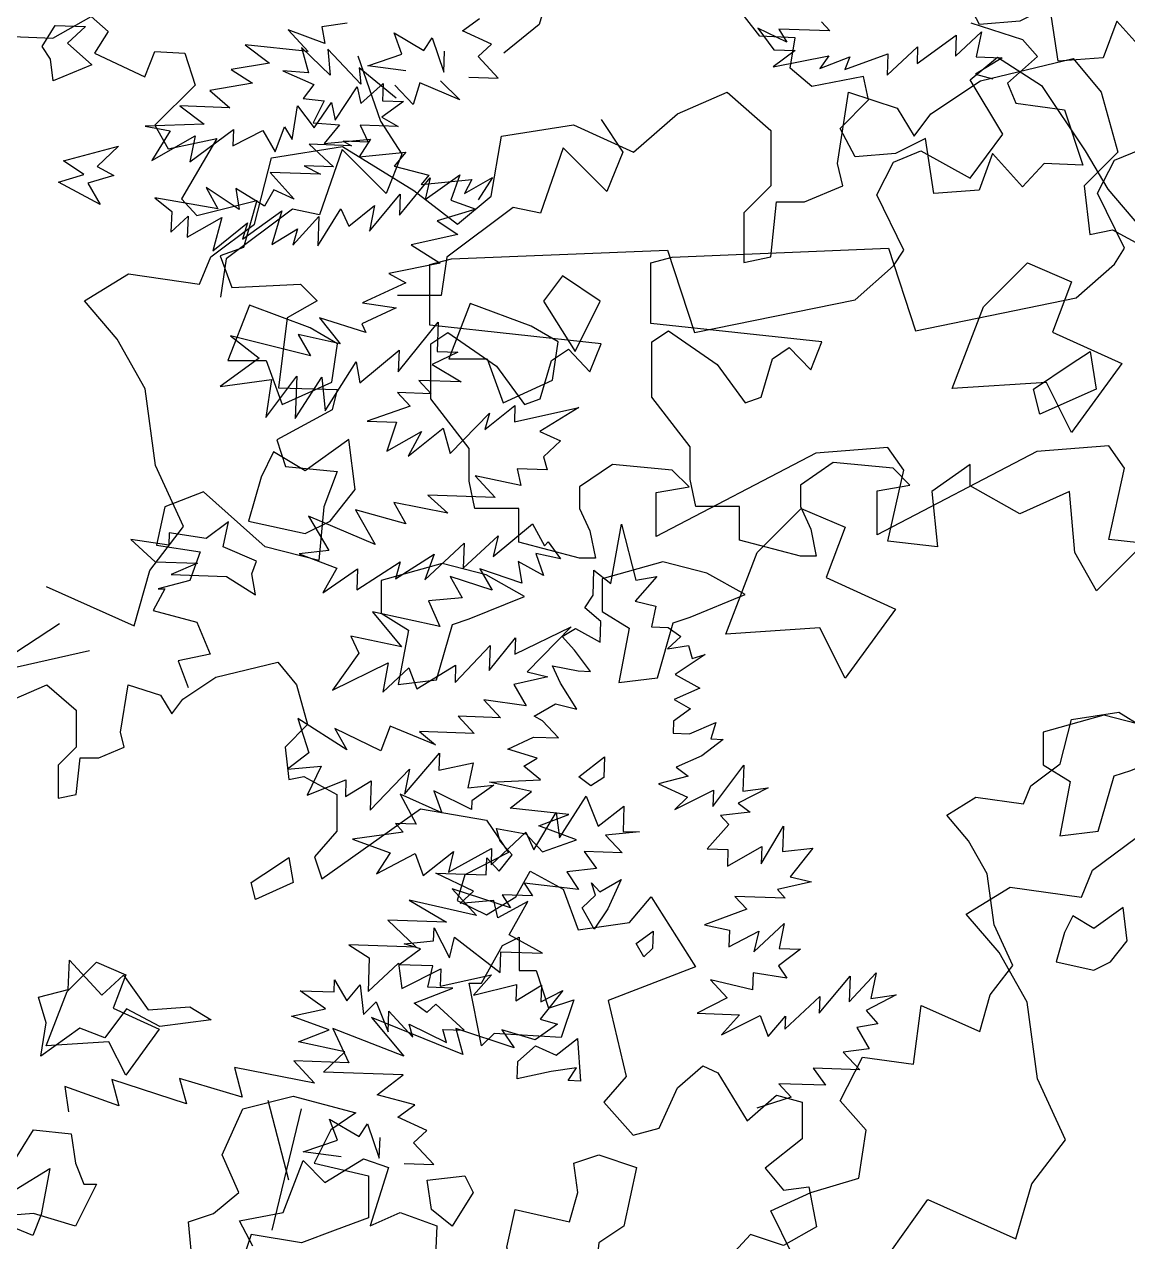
# Model space of a CAD drawing. Header units: inches. Extents: x 11.9 to 85.3, y 21.1 to 37.4.
# Drawn here: x 64.7503 to 65.0625, y 22.232 to 22.5764 of the extents above; entities that cross this region are included whole.
import ezdxf

# ---------------------------------------------------------------- set-up
doc = ezdxf.new("R2010")
doc.units = ezdxf.units.IN
doc.header["$MEASUREMENT"] = 0
doc.layers.add('CAY', color=94, linetype='Continuous')
doc.layers.add('CAY-3', color=61, linetype='Continuous')

# ---------------------------------------------------------------- blocks, each defined once
blk = doc.blocks.new('A$C76451831')
at = {"layer": 'CAY'}
for p, q in [((2337.68, 1695.67), (2348.38, 1703.45)), ((2355.97, 1687.32), (2337.68, 1695.67)), ((2523.99, 1697.32), (2533.94, 1683.83)), ((2542.26, 1688.52), (2523.99, 1697.32)), ((2569.25, 1695.74), (2537.11, 1696.86)), ((2537.11, 1696.86), (2542.26, 1688.52)), ((2564.01, 1701.36), (2569.25, 1695.74)), ((2294.59, 1694.45), (2313.24, 1683.37)), ((2299.57, 1681.13), (2294.59, 1694.45)), ((2313.24, 1683.37), (2318.5, 1691.35)), ((2318.5, 1691.35), (2325.91, 1669.79)), ((2624.27, 1675.23), (2648.9, 1692.96)), ((2648.45, 1679.83), (2664.84, 1695.12)), ((2648.9, 1692.96), (2648.45, 1679.83)), ((2664.84, 1695.12), (2661.57, 1679.37)), ((2236.31, 1685.23), (2240.6, 1669.26)), ((2254.38, 1667.88), (2236.31, 1685.23)), ((2252.8, 1684.11), (2254.38, 1667.88)), ((2273.61, 1662.02), (2252.8, 1684.11)), ((2278.01, 1673.72), (2299.57, 1681.13)), ((2325.91, 1669.79), (2326.36, 1682.92)), ((2347.54, 1679.46), (2355.97, 1687.32)), ((2547.52, 1683.35), (2533.56, 1672.96)), ((2533.94, 1683.83), (2547.52, 1683.35)), ((2578.82, 1671.38), (2605.9, 1681.31)), ((2605.43, 1667.73), (2624.63, 1685.65)), ((2605.9, 1681.31), (2605.43, 1667.73)), ((2624.63, 1685.65), (2624.27, 1675.23)), ((2301.92, 1670.62), (2278.01, 1673.72)), ((2360.21, 1665.87), (2347.54, 1679.46)), ((2533.56, 1672.96), (2568.69, 1679.89)), ((2568.69, 1679.89), (2562.98, 1671.93)), ((2562.98, 1671.93), (2581.82, 1679.44)), ((2581.82, 1679.44), (2578.82, 1671.38)), ((2677.86, 1678.8), (2661.19, 1668.5)), ((2661.57, 1679.37), (2677.86, 1678.8)), ((2664.25, 1664.12), (2722.62, 1678.28)), ((2722.62, 1678.28), (2740.31, 1657.04)), ((2224.56, 1670.43), (2244.05, 1661.86)), ((2240.6, 1669.26), (2224.56, 1670.43)), ((2272.6, 1672.39), (2273.61, 1662.02)), ((2295.85, 1653.27), (2272.6, 1672.39)), ((2341.65, 1666.52), (2360.21, 1665.87)), ((2661.19, 1668.5), (2671.96, 1665.41)), ((2244.05, 1661.86), (2237.18, 1653)), ((2306.71, 1649.32), (2295.06, 1661.39)), ((2310.84, 1662.93), (2306.71, 1649.32)), ((2336, 1652.18), (2310.84, 1662.93)), ((2323.91, 1664.2), (2336, 1652.18)), ((2633, 1643.47), (2664.25, 1664.12)), ((2237.18, 1653), (2250.52, 1651.57)), ((2250.52, 1651.57), (2243.68, 1637.7)), ((2473.21, 1643.47), (2504.46, 1657.04)), ((2504.46, 1657.04), (2532.18, 1632.86)), ((2574.04, 1612.21), (2581.11, 1657.04)), ((2581.11, 1657.04), (2611.77, 1647.01)), ((2740.31, 1657.04), (2750.93, 1619.29)), ((2445.5, 1619.29), (2473.21, 1643.47)), ((2611.77, 1647.01), (2622.39, 1629.32)), ((2622.39, 1629.32), (2633, 1643.47)), ((2243.68, 1637.7), (2260.17, 1636.58)), ((2260.17, 1636.58), (2250.41, 1624.7)), ((2362.36, 1629.32), (2407.77, 1636.4)), ((2407.77, 1636.4), (2445.5, 1619.29)), ((2250.41, 1624.7), (2279.71, 1627.56)), ((2279.71, 1627.56), (2272.61, 1616.4)), ((2355.88, 1591.57), (2362.36, 1629.32)), ((2532.18, 1632.86), (2532.18, 1598.05)), ((2217.32, 1615.75), (2262.13, 1622.83)), ((2262.13, 1622.83), (2306.94, 1595.11)), ((2272.61, 1616.4), (2301.91, 1619.26)), ((2301.91, 1619.26), (2294.59, 1610.35)), ((2750.93, 1619.29), (2729.7, 1598.05)), ((2206.7, 1573.87), (2217.32, 1615.75)), ((2577.58, 1598.05), (2574.04, 1612.21)), ((2294.59, 1610.35), (2316.52, 1604.76)), ((2316.52, 1604.76), (2311.64, 1598.82)), ((2311.64, 1598.82), (2343.64, 1601.95)), ((2339.03, 1593.3), (2356.71, 1603.22)), ((2343.64, 1601.95), (2339.03, 1593.3)), ((2356.71, 1603.22), (2347.62, 1589.13)), ((2532.18, 1598.05), (2515.08, 1580.95)), ((2553.4, 1588.03), (2577.58, 1598.05)), ((2729.7, 1598.05), (2733.24, 1567.38)), ((2306.94, 1595.11), (2334.65, 1573.87)), ((2334.65, 1573.87), (2355.88, 1591.57)), ((2515.08, 1580.95), (2515.08, 1549.69)), ((2532.18, 1553.22), (2535.71, 1588.03)), ((2535.71, 1588.03), (2553.4, 1588.03)), ((2178.99, 1553.22), (2206.7, 1573.87)), ((2733.24, 1567.38), (2747.39, 1570.33)), ((2747.39, 1570.33), (2778.64, 1553.22)), ((2171.92, 1536.12), (2178.99, 1553.22)), ((2515.08, 1549.69), (2532.18, 1553.22)), ((2099.39, 1525.5), (2127.11, 1542.61)), ((2127.11, 1542.61), (2171.92, 1536.12)), ((2120.03, 1501.32), (2099.39, 1525.5)), ((2137.72, 1470.05), (2120.03, 1501.32)), ((2144.2, 1421.69), (2137.72, 1470.05)), ((2161.89, 1383.34), (2144.2, 1421.69)), ((2140.67, 1355.62), (2161.89, 1383.34)), ((2130.64, 1320.82), (2140.67, 1355.62)), ((2075.22, 1345.59), (2130.64, 1320.82)), ((5942.98, 1269.38), (5949.73, 1306.77)), ((5949.73, 1306.77), (5958.92, 1271.55)), ((5931.85, 1262.06), (5932.41, 1277.91)), ((5932.41, 1277.91), (5942.98, 1269.38)), ((5972.14, 1273.8), (5958.46, 1258.41)), ((5958.92, 1271.55), (5972.14, 1273.8)), ((5926.59, 1254.09), (5931.85, 1262.06)), ((5958.46, 1258.41), (5971.49, 1255.24)), ((5936.72, 1245.57), (5926.59, 1254.09)), ((5971.49, 1255.24), (5968.77, 1242.19)), ((5936.26, 1232.44), (5936.72, 1245.57)), ((5912.36, 1236), (5920.7, 1241.15)), ((5920.23, 1227.56), (5912.36, 1236)), ((5920.7, 1241.15), (5936.26, 1232.44)), ((5968.77, 1242.19), (5979.18, 1241.82)), ((5987.14, 1236.11), (5978.71, 1228.24)), ((5979.18, 1241.82), (5987.14, 1236.11)), ((5930.18, 1214.07), (5920.23, 1227.56)), ((5978.71, 1228.24), (5991.93, 1230.5)), ((5991.93, 1230.5), (5994.36, 1222.25)), ((6002.6, 1224.69), (5983.58, 1212.2)), ((5994.36, 1222.25), (6002.6, 1224.69)), ((5906.28, 1217.62), (5922.48, 1214.34)), ((5911.34, 1206.57), (5906.28, 1217.62)), ((5922.48, 1214.34), (5930.18, 1214.07)), ((5983.58, 1212.2), (5999.14, 1203.5)), ((5921.65, 1190.34), (5911.34, 1206.57)), ((5999.14, 1203.5), (5983.03, 1196.36)), ((5894.75, 1185.84), (5908.16, 1193.53)), ((5908.16, 1193.53), (5921.65, 1190.34)), ((5993.25, 1190.56), (5982.56, 1182.77)), ((5983.03, 1196.36), (5993.25, 1190.56)), ((5900.09, 1182.93), (5894.75, 1185.84)), ((5910.13, 1172.16), (5900.09, 1182.93)), ((5982.56, 1182.77), (5982.29, 1175.08)), ((5992.7, 1174.71), (6009.26, 1181.84)), ((6009.26, 1181.84), (6006.18, 1171.52)), ((5982.29, 1175.08), (5992.7, 1174.71)), ((5878.17, 1165.11), (5894.29, 1172.71)), ((5894.29, 1172.71), (5910.13, 1172.16)), ((6013.87, 1171.25), (6000.37, 1160.84)), ((6006.18, 1171.52), (6013.87, 1171.25)), ((5896.55, 1159.48), (5878.17, 1165.11)), ((5888.21, 1154.33), (5896.55, 1159.48)), ((6000.37, 1160.84), (5984.26, 1153.7)), ((5898.79, 1145.8), (5888.21, 1154.33)), ((5984.26, 1153.7), (5991.76, 1148)), ((6007.41, 1128.86), (6026.9, 1154.93)), ((6026.9, 1154.93), (6026.33, 1138.63)), ((5866.56, 1144.21), (5898.79, 1145.8)), ((5893.09, 1138.3), (5866.56, 1144.21)), ((5991.76, 1148), (5973.02, 1143.21)), ((5973.02, 1143.21), (5991.31, 1134.87)), ((5879.59, 1127.89), (5893.09, 1138.3)), ((5983.33, 1126.99), (6007.77, 1139.28)), ((6007.77, 1139.28), (6007.41, 1128.86)), ((6042.27, 1140.79), (6023.35, 1131.03)), ((6026.33, 1138.63), (6042.27, 1140.79)), ((5916.61, 1123.88), (5879.59, 1127.89)), ((5991.31, 1134.87), (5983.33, 1126.99)), ((6023.35, 1131.03), (6030.85, 1125.33)), ((5897.78, 1116.83), (5916.61, 1123.88)), ((6030.85, 1125.33), (6012.2, 1123.26)), ((6012.2, 1123.26), (6017.44, 1117.63)), ((5870.98, 1115.04), (5889.44, 1111.68)), ((5873.41, 1106.8), (5870.98, 1115.04)), ((5921.48, 1107.84), (5897.78, 1116.83)), ((6017.44, 1117.63), (6003.76, 1102.25)), ((6037.87, 1092.89), (6051.84, 1116.43)), ((6051.84, 1116.43), (6051.28, 1100.59)), ((5880.82, 1098.38), (5873.41, 1106.8)), ((5889.44, 1111.68), (5899.93, 1100.43)), ((5899.93, 1100.43), (5921.48, 1107.84)), ((5872.76, 1088.23), (5880.82, 1098.38)), ((6003.76, 1102.25), (6016.89, 1101.79)), ((6016.52, 1091.37), (6038.25, 1103.76)), ((6016.89, 1101.79), (6016.52, 1091.37)), ((6038.25, 1103.76), (6037.87, 1092.89)), ((6051.28, 1100.59), (6070.39, 1102.64)), ((6070.39, 1102.64), (6056.16, 1084.55)), ((5864.52, 1085.8), (5864.9, 1096.67)), ((5864.9, 1096.67), (5872.76, 1088.23)), ((5856.47, 1075.66), (5832.84, 1086.91)), ((5832.84, 1086.91), (5864.52, 1085.8)), ((6056.16, 1084.55), (6069.65, 1081.36)), ((5848.03, 1067.79), (5856.47, 1075.66)), ((6069.65, 1081.36), (6048.18, 1076.67)), ((6048.18, 1076.67), (6052.97, 1071.06)), ((5869.4, 1069.76), (5848.03, 1067.79)), ((5871.74, 1058.8), (5869.4, 1069.76)), ((5890.67, 1069.02), (5871.74, 1058.8)), ((5879.07, 1048.12), (5890.67, 1069.02)), ((6052.97, 1071.06), (6021.29, 1072.17)), ((6021.29, 1072.17), (6028.72, 1064.2)), ((6028.72, 1064.2), (6002.09, 1054.25)), ((5831.36, 1044.35), (5831.64, 1052.5)), ((5831.64, 1052.5), (5841.4, 1033.57)), ((6002.09, 1054.25), (6017.83, 1050.98)), ((6033.21, 1037.3), (6052.42, 1055.21)), ((6052.42, 1055.21), (6049.15, 1039.46)), ((5812.7, 1042.28), (5831.36, 1044.35)), ((5841.4, 1033.57), (5844.58, 1046.6)), ((5844.58, 1046.6), (5873.25, 1024.3)), ((5899.96, 1036.51), (5879.07, 1048.12)), ((6017.83, 1050.98), (6017.47, 1040.57)), ((6017.47, 1040.57), (6036.39, 1050.33)), ((6036.39, 1050.33), (6033.21, 1037.3)), ((5809.53, 1029.24), (5823.02, 1039.2)), ((5823.02, 1039.2), (5812.7, 1042.28)), ((5873.25, 1024.3), (5873.71, 1037.43)), ((5873.71, 1037.43), (5899.96, 1036.51)), ((6062.73, 1038.99), (6048.77, 1028.59)), ((6049.15, 1039.46), (6062.73, 1038.99)), ((5830.8, 1028.5), (5809.53, 1029.24)), ((5827.61, 1015.01), (5830.8, 1028.5)), ((6048.77, 1028.59), (6053.93, 1020.71)), ((2228.34, 971.46), (2215.14, 1021.63)), ((6032.76, 1024.17), (6032.38, 1013.3)), ((6053.93, 1020.71), (6032.76, 1024.17)), ((6074.46, 998.68), (6093.86, 1022.03)), ((6093.29, 1005.73), (6110.24, 1024.18)), ((6093.86, 1022.03), (6093.29, 1005.73)), ((6110.24, 1024.18), (6106.96, 1007.97)), ((2217.78, 939.77), (2236.26, 1016.34)), ((5747.33, 1012.83), (5768.6, 1012.08)), ((5763.24, 1001.39), (5747.33, 1012.83)), ((5768.6, 1012.08), (5768.87, 1019.78)), ((5768.87, 1019.78), (5776.56, 1006.37)), ((5776.56, 1006.37), (5785.07, 1016.5)), ((5785.07, 1016.5), (5787.13, 997.84)), ((5819.1, 1004.88), (5843.45, 1014.46)), ((5843.45, 1014.46), (5827.61, 1015.01)), ((6005.86, 1019.66), (6016.35, 1008.42)), ((6032.38, 1013.3), (6005.86, 1019.66)), ((5787.13, 997.84), (5795.11, 1005.72)), ((5795.11, 1005.72), (5802.61, 986.87)), ((6016.35, 1008.42), (5997.43, 998.65)), ((6052.81, 988.56), (6074.83, 1009.1)), ((6074.83, 1009.1), (6074.46, 998.68)), ((6122.9, 1010.14), (6103.98, 1000.37)), ((6106.96, 1007.97), (6122.9, 1010.14)), ((5741.78, 996.7), (5763.24, 1001.39)), ((5802.61, 986.87), (5803.07, 1000)), ((5803.07, 1000), (5818.36, 983.6)), ((5827.06, 999.16), (5819.1, 1004.88)), ((5832.68, 1004.41), (5827.06, 999.16)), ((5850.68, 987.91), (5832.68, 1004.41)), ((5997.43, 998.65), (6024.13, 997.72)), ((6024.13, 997.72), (6012.81, 984.97)), ((6103.98, 1000.37), (6111.38, 991.95)), ((5765.5, 988.16), (5741.78, 996.7)), ((5818.36, 983.6), (5815.93, 991.84)), ((5815.93, 991.84), (5839.54, 980.14)), ((6012.81, 984.97), (6037.25, 997.26)), ((6037.25, 997.26), (6042.23, 983.94)), ((6042.23, 983.94), (6053.09, 996.71)), ((6053.09, 996.71), (6052.81, 988.56)), ((6111.38, 991.95), (6098.16, 989.69)), ((5746.21, 980.68), (5765.5, 988.16)), ((5839.54, 980.14), (5837.1, 988.38)), ((5837.1, 988.38), (5850.68, 987.91)), ((6098.16, 989.69), (6105.85, 976.28)), ((5775.43, 974.22), (5746.21, 980.68)), ((6105.85, 976.28), (6089.46, 974.13)), ((5761.85, 961.55), (5775.43, 974.22)), ((6089.46, 974.13), (6099.95, 962.89)), ((5812.09, 959.79), (5761.85, 961.55)), ((5795.79, 947.21), (5812.09, 959.79)), ((6070.53, 963.91), (6078.31, 953.21)), ((6099.95, 962.89), (6070.53, 963.91)), ((6078.31, 953.21), (6048.89, 954.24)), ((6048.89, 954.24), (6056.75, 945.81)), ((5819.59, 940.94), (5795.79, 947.21)), ((6056.75, 945.81), (6035.21, 938.85)), ((5808.89, 933.16), (5819.59, 940.94)), ((5770.77, 918.62), (5765.8, 931.94)), ((5765.8, 931.94), (5784.45, 920.86)), ((5784.45, 920.86), (5789.71, 928.84)), ((5789.71, 928.84), (5797.11, 907.27)), ((5827.18, 924.81), (5808.89, 933.16)), ((5818.75, 916.95), (5827.18, 924.81)), ((5749.22, 911.21), (5770.77, 918.62)), ((5797.11, 907.27), (5797.57, 920.4)), ((5831.42, 903.36), (5818.75, 916.95)), ((5773.13, 908.11), (5749.22, 911.21)), ((5812.86, 904), (5831.42, 903.36)), ((5606.74, 674.49), (5583.48, 683.01)), ((5583.48, 683.01), (5596.14, 669.42)), ((5620.78, 687.15), (5604.85, 684.98)), ((5604.85, 684.98), (5606.74, 674.49)), ((5596.14, 669.42), (5556.41, 673.53)), ((5556.41, 673.53), (5571.87, 662.11)), ((5571.87, 662.11), (5547.71, 657.97)), ((5547.71, 657.97), (5561, 649.34)), ((5561, 649.34), (5534.11, 644.84)), ((5534.11, 644.84), (5546.87, 633.97)), ((5613.22, 626.21), (5627.08, 647.03)), ((5627.08, 647.03), (5629.44, 636.52)), ((5629.44, 636.52), (5643.47, 649.18)), ((5643.47, 649.18), (5643.09, 638.31)), ((5599.9, 621.24), (5610.88, 637.17)), ((5610.88, 637.17), (5613.22, 626.21)), ((5656.22, 637.86), (5642.73, 627.9)), ((5643.09, 638.31), (5656.22, 637.86)), ((5515.19, 635.07), (5530.65, 623.65)), ((5546.87, 633.97), (5515.19, 635.07)), ((5586.05, 614.01), (5589.51, 635.2)), ((5589.51, 635.2), (5599.9, 621.24)), ((5530.65, 623.65), (5493.44, 622.23)), ((5493.44, 622.23), (5509.21, 619.42)), ((5575.36, 606.23), (5581.34, 621.88)), ((5581.34, 621.88), (5586.05, 614.01)), ((5628.96, 622.94), (5634.03, 612.34)), ((5652.95, 622.1), (5628.96, 622.94)), ((5642.73, 627.9), (5652.95, 622.1)), ((5509.21, 619.42), (5497.68, 600.78)), ((5497.68, 600.78), (5524.95, 616.15)), ((5521.67, 599.94), (5549.11, 620.29)), ((5524.95, 616.15), (5521.67, 599.94)), ((5549.11, 620.29), (5548.75, 609.88)), ((5548.75, 609.88), (5567.67, 619.64)), ((5567.67, 619.64), (5575.36, 606.23)), ((5596.82, 610.92), (5612.19, 596.78)), ((5623.52, 609.98), (5596.82, 610.92)), ((5618.19, 612.89), (5623.52, 609.98)), ((5634.03, 612.34), (5618.19, 612.89)), ((5603.87, 592.08), (5572.18, 593.19)), ((5572.18, 593.19), (5587.46, 576.34)), ((5612.19, 596.78), (5593.63, 597.43)), ((5593.63, 597.43), (5603.87, 592.08)), ((5669.92, 576.18), (5691.77, 591.73)), ((5691.77, 591.73), (5686.22, 575.61)), ((5552.79, 569.84), (5531.98, 583.71)), ((5531.98, 583.71), (5539.21, 570.31)), ((5653.72, 566.32), (5673.11, 589.67)), ((5673.11, 589.67), (5669.92, 576.18)), ((5499.57, 577.14), (5510.15, 568.61)), ((5539.21, 570.31), (5499.57, 577.14)), ((5568.73, 572), (5550.53, 583.07)), ((5550.53, 583.07), (5552.79, 569.84)), ((5574.52, 582.23), (5568.73, 572)), ((5587.46, 576.34), (5574.52, 582.23)), ((5634.78, 556.1), (5654.18, 579.45)), ((5654.18, 579.45), (5653.72, 566.32)), ((5686.22, 575.61), (5701.88, 570.07)), ((5510.15, 568.61), (5509.69, 555.48)), ((5554.86, 551.18), (5579.49, 568.91)), ((5579.49, 568.91), (5573.32, 547.82)), ((5602.29, 546.81), (5616.7, 570.33)), ((5616.7, 570.33), (5621.75, 559.27)), ((5621.75, 559.27), (5638.07, 572.3)), ((5638.07, 572.3), (5634.78, 556.1)), ((5701.88, 570.07), (5677.61, 562.76)), ((5509.69, 555.48), (5520.47, 565.53)), ((5520.47, 565.53), (5520.01, 552.4)), ((5520.01, 552.4), (5541.74, 564.79)), ((5541.74, 564.79), (5536.02, 543.68)), ((5536.02, 543.68), (5557.94, 561.5)), ((5557.94, 561.5), (5554.86, 551.18)), ((5586.44, 547.36), (5602.93, 565.37)), ((5602.93, 565.37), (5602.29, 546.81)), ((5677.61, 562.76), (5690.45, 554.15)), ((5573.32, 547.82), (5589.52, 557.68)), ((5589.52, 557.68), (5586.44, 547.36)), ((5690.45, 554.15), (5661.22, 547.47)), ((5661.22, 547.47), (5679.4, 535.95)), ((5683.65, 539.8), (5680.11, 515.62)), ((5679.4, 535.95), (5646.99, 529.38)), ((5646.99, 529.38), (5657.66, 523.56)), ((5657.66, 523.56), (5630.49, 510.91)), ((5680.11, 515.62), (5652.4, 515.62)), ((5651.68, 507.91), (5630.03, 497.78)), ((5630.49, 510.91), (5651.68, 507.91)), ((5632.55, 492.25), (5603.42, 501.43)), ((5603.42, 501.43), (5616.44, 485.11)), ((5652.99, 467.51), (5678.1, 498.82)), ((5678.1, 498.82), (5677.45, 480.26)), ((5589.92, 491.02), (5597.6, 477.61)), ((5616.44, 485.11), (5589.92, 491.02)), ((5630.03, 497.78), (5632.55, 492.25)), ((5597.6, 477.61), (5547.29, 490.25)), ((5547.29, 490.25), (5565.37, 476.01)), ((5565.37, 476.01), (5540.74, 458.29)), ((5628.73, 460.65), (5653.46, 481.1)), ((5653.46, 481.1), (5652.99, 467.51)), ((5690.58, 479.8), (5674.45, 472.2)), ((5677.45, 480.26), (5690.58, 479.8)), ((5606.81, 442.83), (5626.47, 473.88)), ((5626.47, 473.88), (5628.73, 460.65)), ((5674.45, 472.2), (5692.64, 461.14)), ((5540.74, 458.29), (5573.06, 462.6)), ((5569.51, 438.7), (5589, 464.76)), ((5573.06, 462.6), (5569.51, 438.7)), ((5589, 464.76), (5588.07, 438.05)), ((5588.07, 438.05), (5604.84, 464.21)), ((5604.84, 464.21), (5606.81, 442.83)), ((5665.94, 462.08), (5673.8, 453.64)), ((5692.64, 461.14), (5665.94, 462.08)), ((5652.53, 454.38), (5660.39, 445.95)), ((5673.8, 453.64), (5652.53, 454.38)), ((5660.39, 445.95), (5633.33, 436.47)), ((5707.46, 431.16), (5726.57, 446.36)), ((5726.57, 446.36), (5726.2, 435.94)), ((5685.63, 416.05), (5710.54, 441.48)), ((5710.54, 441.48), (5707.46, 431.16)), ((5726.2, 435.94), (5766.85, 444.95)), ((5766.85, 444.95), (5742.31, 429.94)), ((5633.33, 436.47), (5651.88, 435.82)), ((5651.88, 435.82), (5645.8, 417.45)), ((5645.8, 417.45), (5667.53, 429.83)), ((5659.29, 414.25), (5681.21, 432.08)), ((5667.53, 429.83), (5659.29, 414.25)), ((5681.21, 432.08), (5685.63, 416.05)), ((5742.31, 429.94), (5755.24, 424.05)), ((5755.24, 424.05), (5744.47, 414)), ((5744.47, 414), (5746.9, 405.75)), ((5701.45, 401.9), (5714.12, 388.31)), ((5730.24, 395.91), (5701.45, 401.9)), ((5746.9, 405.75), (5727.89, 406.42)), ((5727.89, 406.42), (5730.24, 395.91)), ((5650.11, 385.11), (5657.8, 371.69)), ((5684.32, 378.47), (5650.11, 385.11)), ((5714.12, 388.31), (5671.57, 389.8)), ((5671.57, 389.8), (5684.32, 378.47)), ((5596.34, 376.56), (5609.18, 354.8)), ((5638.32, 358.77), (5596.34, 376.56)), ((5625.93, 380.51), (5638.32, 358.77)), ((5657.8, 371.69), (5625.93, 380.51)), ((5712.82, 351.18), (5737.55, 371.63)), ((5737.55, 371.63), (5745.22, 357.76)), ((5693.98, 343.68), (5715.99, 364.22)), ((5715.99, 364.22), (5712.82, 351.18)), ((5609.18, 354.8), (5590.52, 352.74)), ((5669.71, 336.37), (5694.53, 359.53)), ((5694.53, 359.53), (5693.98, 343.68)), ((5755.36, 349.7), (5739.62, 352.97)), ((5739.62, 352.97), (5744.58, 339.2)), ((5745.22, 357.76), (5747.58, 360.4)), ((5747.58, 360.4), (5755.36, 349.7)), ((5590.52, 352.74), (5614.23, 343.75)), ((5626.89, 330.16), (5654.25, 347.79)), ((5651.15, 337.02), (5675.71, 352.48)), ((5654.25, 347.79), (5651.15, 337.02)), ((5675.71, 352.48), (5669.71, 336.37)), ((5744.58, 339.2), (5728.57, 347.91)), ((5728.57, 347.91), (5730.81, 334.24)), ((5614.23, 343.75), (5605.53, 328.18)), ((5605.53, 328.18), (5627.35, 343.29)), ((5627.35, 343.29), (5626.89, 330.16)), ((5712.08, 329.9), (5685.64, 338.53)), ((5685.64, 338.53), (5693.33, 325.12)), ((5730.81, 334.24), (5704.39, 343.32)), ((5704.39, 343.32), (5712.08, 329.9)), ((5693.33, 325.12), (5671.96, 323.14)), ((5671.96, 323.14), (5679.1, 307.03)), ((5636.83, 316.21), (5655.1, 294.27)), ((5679.1, 307.03), (5636.83, 316.21)), ((5623.15, 300.82), (5628.22, 290.22)), ((5655.1, 294.27), (5623.15, 300.82)), ((5710.31, 279.19), (5726.89, 299.92)), ((5726.53, 289.51), (5762.02, 306.85)), ((5726.89, 299.92), (5726.53, 289.51)), ((5762.02, 306.85), (5734.29, 278.35)), ((5688.75, 271.78), (5710.86, 295.04)), ((5710.86, 295.04), (5710.31, 279.19)), ((5628.22, 290.22), (5611.54, 266.77)), ((5611.54, 266.77), (5646.58, 284.14)), ((5646.58, 284.14), (5643.22, 265.67)), ((5643.22, 265.67), (5659.62, 280.96)), ((5659.62, 280.96), (5664.59, 267.64)), ((5664.59, 267.64), (5689.13, 282.65)), ((5689.13, 282.65), (5688.75, 271.78)), ((5734.29, 278.35), (5747.32, 275.18)), ((5747.32, 275.18), (5725.86, 270.49)), ((5725.86, 270.49), (5733.55, 257.07)), ((5733.55, 257.07), (5706.94, 260.72)), ((5706.94, 260.72), (5717.43, 249.48)), ((5620.65, 229.28), (5589.62, 248.95)), ((5589.62, 248.95), (5596.57, 227.4)), ((5717.43, 249.48), (5690.72, 250.41)), ((5690.72, 250.41), (5700.77, 239.63)), ((5641.92, 228.54), (5612.96, 242.7)), ((5612.96, 242.7), (5620.65, 229.28)), ((5647.91, 244.2), (5641.92, 228.54)), ((5676.5, 232.32), (5647.91, 244.2)), ((5700.77, 239.63), (5666.37, 240.83)), ((5666.37, 240.83), (5676.5, 232.32)), ((5596.57, 227.4), (5583.06, 216.99)), ((5656.83, 201.27), (5679.04, 227.24)), ((5679.04, 227.24), (5678.66, 216.38)), ((5583.06, 216.99), (5604.43, 218.97)), ((5604.43, 218.97), (5595.64, 200.69)), ((5635.18, 191.15), (5660.1, 217.02)), ((5660.1, 217.02), (5656.83, 201.27)), ((5678.66, 216.38), (5700.12, 221.07)), ((5700.12, 221.07), (5696.85, 205.31)), ((5595.64, 200.69), (5619.99, 210.27)), ((5619.99, 210.27), (5619.62, 199.85)), ((5619.62, 199.85), (5635.83, 209.71)), ((5635.83, 209.71), (5635.18, 191.15)), ((5654.12, 201.37), (5664.33, 182.42)), ((5680.44, 189.57), (5654.12, 201.37)), ((5699.09, 191.64), (5675.48, 203.34)), ((5675.48, 203.34), (5680.44, 189.57)), ((5696.85, 205.31), (5713.22, 207.01)), ((5713.22, 207.01), (5699.28, 197.07)), ((5754.66, 173.83), (5771.43, 199.99)), ((5771.43, 199.99), (5778.93, 181.14)), ((5699.28, 197.07), (5699.09, 191.64)), ((5778.93, 181.14), (5795.23, 193.72)), ((5795.23, 193.72), (5794.68, 177.87)), ((5738.54, 166.23), (5752.5, 189.77)), ((5752.5, 189.77), (5754.66, 173.83)), ((5655.99, 177.27), (5624.12, 172.95)), ((5651.21, 182.88), (5655.99, 177.27)), ((5664.33, 182.42), (5651.21, 182.88)), ((5711.47, 156.75), (5733.48, 177.29)), ((5733.48, 177.29), (5738.54, 166.23)), ((5805.09, 177.51), (5783.72, 175.53)), ((5794.68, 177.87), (5805.09, 177.51)), ((5624.12, 172.95), (5647.84, 164.41)), ((5783.72, 175.53), (5794.2, 164.29)), ((5647.84, 164.41), (5639.22, 151.11)), ((5639.22, 151.11), (5663.68, 163.86)), ((5663.68, 163.86), (5668.64, 150.09)), ((5668.64, 150.09), (5687.75, 165.29)), ((5684.58, 152.25), (5711.83, 167.16)), ((5687.75, 165.29), (5684.58, 152.25)), ((5711.83, 167.16), (5711.47, 156.75)), ((5794.2, 164.29), (5770.22, 165.13)), ((5770.22, 165.13), (5778, 154.43)), ((5778, 154.43), (5759.35, 152.36)), ((5759.35, 152.36), (5766.66, 141.22)), ((5723.66, 129.58), (5686.93, 141.74)), ((5686.93, 141.74), (5702.2, 124.89)), ((5766.66, 141.22), (5732.36, 145.14)), ((5732.36, 145.14), (5737.52, 137.25)), ((5702.2, 124.89), (5659.94, 134.52)), ((5659.94, 134.52), (5683.47, 120.56)), ((5737.52, 137.25), (5718.51, 137.92)), ((5718.51, 137.92), (5723.66, 129.58)), ((5646.36, 121.85), (5664.34, 104.9)), ((5683.47, 120.56), (5646.36, 121.85)), ((5621.8, 106.39), (5634.65, 98.23)), ((5664.34, 104.9), (5621.8, 106.39)), ((5634.65, 98.23), (5633.91, 76.95)), ((5633.91, 76.95), (5653.12, 94.87)), ((5653.12, 94.87), (5655.28, 78.93)), ((5655.28, 78.93), (5679.72, 91.22)), ((5679.72, 91.22), (5679.35, 80.35)), ((5679.35, 80.35), (5711.76, 87.38)), ((5711.76, 87.38), (5700.44, 74.63)), ((5700.44, 74.63), (5727.42, 81.39)), ((5727.42, 81.39), (5727.05, 70.98)), ((5727.05, 70.98), (5743.26, 80.84)), ((5756.74, 77.65), (5742.51, 59.56)), ((5743.26, 80.84), (5742.89, 70.43)), ((5742.89, 70.43), (5756.74, 77.65)), ((5693.7, 37.24), (5636.06, 60.56)), ((5636.06, 60.56), (5656.51, 36.27)), ((5726.02, 41.55), (5689.29, 53.71)), ((5689.29, 53.71), (5693.7, 37.24)), ((5753.28, 56.46), (5739.34, 46.52)), ((5742.51, 59.56), (5753.28, 56.46)), ((5656.51, 36.27), (5611.8, 53.7)), ((5611.8, 53.7), (5621.92, 32.04)), ((5739.34, 46.52), (5718.26, 52.7)), ((5718.26, 52.7), (5726.02, 41.55)), ((5621.92, 32.04), (5587.07, 33.25)), ((5587.07, 33.25), (5600.17, 19.2)), ((5600.17, 19.2), (5549.77, 29.12)), ((5549.77, 29.12), (5554.55, 10.36)), ((5476.87, 4.92), (5442.85, 16.98)), ((5442.85, 16.98), (5445.02, 1.04)), ((5472.46, 21.39), (5476.87, 4.92)), ((5519.51, 6.15), (5472.46, 21.39)), ((5515.09, 22.17), (5519.51, 6.15)), ((5554.55, 10.36), (5515.09, 22.17))]:
    blk.add_line(p, q, dxfattribs=at)
for points in [[(5565.98, 1614.19), (5591.29, 1613.13), (5615.55, 1626.84), (5626.1, 1617.35), (5617.66, 1603.64), (5649.3, 1588.87), (5655.63, 1604.69), (5674.61, 1603.64), (5680.94, 1583.6), (5655.63, 1558.29), (5664.07, 1543.52), (5694.65, 1549.85), (5672.5, 1511.88), (5682, 1501.33), (5719.96, 1510.83), (5711.53, 1481.3), (5696.76, 1476.02), (5704.14, 1455.98), (5747.39, 1458.09), (5757.93, 1447.55), (5738.95, 1437), (5733.67, 1392.7), (5770.59, 1391.65), (5767.42, 1378.99), (5732.62, 1360.01), (5737.89, 1343.13), (5770.59, 1339.97), (5762.15, 1317.82), (5758.99, 1284.07), (5725.24, 1292.51), (5686.21, 1327.31), (5661.96, 1317.82), (5656.68, 1293.56), (5684.1, 1289.34), (5677.78, 1271.41), (5657.74, 1266.14), (5661.96, 1266.14), (5654.57, 1252.43), (5682, 1245.05), (5690.43, 1225.01), (5670.39, 1220.79), (5676.72, 1203.91)], [(2054.94, 1274.61), (2075.78, 1283.65), (2094.25, 1267.53), (2094.25, 1244.33), (2082.85, 1232.92), (2082.85, 1212.08), (2094.25, 1214.44), (2096.61, 1237.64), (2108.4, 1237.64), (2124.52, 1244.33), (2122.16, 1253.76), (2126.88, 1283.65), (2147.32, 1276.97), (2154.39, 1265.17), (2161.47, 1274.61), (2182.3, 1288.37), (2221.22, 1297.81), (2233.01, 1283.65), (2240.09, 1258.48), (2225.93, 1244.33), (2228.29, 1223.88), (2237.73, 1225.84), (2258.56, 1214.44), (2258.56, 1191.24), (2244.41, 1175.12), (2249.13, 1161.35), (2311.23, 1205.4), (2352.9, 1198.32), (2366.66, 1177.87), (2339.14, 1163.71), (2334.43, 1147.59), (2352.9, 1138.54), (2371.37, 1149.95), (2380.42, 1166.07), (2401.25, 1154.67), (2410.68, 1129.11), (2442.92, 1133.83), (2456.67, 1149.95), (2484.58, 1105.9), (2429.55, 1084.67), (2440.95, 1036.69), (2426.8, 1020.57), (2445.27, 999.73), (2461.78, 1004.06), (2473.18, 1029.62), (2489.3, 1043.38), (2498.73, 1039.05), (2517.21, 1008.77), (2535.68, 1024.9), (2551.8, 1020.57), (2551.8, 997.37), (2528.61, 978.89), (2540.01, 965.12), (2556.12, 967.09), (2560.84, 941.92), (2540.01, 930.13), (2519.17, 937.2), (2491.66, 907.32)], [(5595.51, 1243.99), (5547, 1212.35)], [(5614.5, 1227.12), (5549.1, 1212.35)], [(5963.78, 1034.28), (5959.08, 1042.61), (5969.78, 1050.39), (5969.4, 1039.52), (5963.78, 1034.28)]]:
    blk.add_lwpolyline(points, dxfattribs=at)
for points in [[(2424.51, 1525.4), (2400.76, 1541.24), (2388.88, 1525.4), (2408.68, 1493.71)], [(2721.43, 1485.79), (2733.31, 1493.71), (2737.27, 1469.95), (2701.64, 1454.11), (2697.68, 1469.95)], [(2270.12, 1406.58), (2266.16, 1438.27), (2238.45, 1418.46), (2218.65, 1430.34), (2210.73, 1414.5), (2202.82, 1386.78), (2238.45, 1378.86), (2254.28, 1386.78)], [(2523.49, 1366.98), (2551.2, 1394.7), (2578.91, 1382.82), (2567.03, 1351.13), (2610.58, 1331.33), (2578.91, 1287.77), (2563.08, 1319.45), (2503.69, 1315.49)], [(2220.42, 1169.48), (2228.34, 1174.77), (2230.98, 1158.92), (2207.23, 1148.36), (2204.59, 1158.92)], [(5922.87, 1147.68), (5939.17, 1160.26), (5938.72, 1147.13), (5930.38, 1141.98)], [(2362.94, 1119.32), (2373.5, 1124.6), (2373.5, 1103.48), (2384.06, 1103.48), (2391.97, 1079.71), (2407.81, 1084.99), (2399.89, 1061.23), (2357.66, 1063.87), (2349.75, 1055.95), (2341.83, 1095.55), (2349.75, 1095.55)], [(2088.46, 1090.27), (2106.93, 1108.76), (2125.41, 1100.84), (2117.49, 1079.71), (2146.52, 1066.51), (2125.41, 1037.47), (2114.85, 1058.59), (2075.26, 1055.95)], [(5924.98, 1065.1), (5933.41, 1072.97), (5930.96, 1080.76), (5936.2, 1075.14), (5949.61, 1082.83), (5941.27, 1064.53), (5932.66, 1051.69)], [(2209.87, 855.28), (2183.47, 873.77), (2188.75, 889.61), (2180.83, 905.45), (2167.64, 916.01), (2165, 945.06), (2180.83, 950.34), (2196.67, 963.54), (2186.11, 987.3), (2199.31, 1016.34), (2230.98, 1024.27), (2270.57, 1013.7), (2254.73, 1003.14), (2244.18, 982.02), (2278.49, 974.1), (2278.49, 947.7), (2257.37, 939.77), (2236.26, 931.85), (2204.59, 937.13), (2199.31, 921.29), (2233.62, 916.01), (2262.65, 900.17), (2257.37, 881.69), (2220.42, 873.77)], [(2054.15, 982.02), (2067.35, 1003.14), (2091.1, 1000.5), (2093.74, 982.02), (2099.02, 968.82), (2106.93, 968.82), (2093.74, 942.42), (2067.35, 950.34), (2033.04, 947.7)], [(2365.58, 929.21), (2370.86, 952.98), (2405.17, 945.06), (2410.45, 963.54), (2407.81, 982.02), (2423.65, 987.3), (2447.4, 979.38), (2439.48, 942.42), (2423.65, 931.85), (2421.01, 908.09), (2407.81, 900.17), (2373.5, 900.17)], [(5923.88, 955.89), (5916.19, 956.16), (5921.45, 964.13), (5905.51, 961.97), (5884.05, 957.28), (5884.43, 968.14), (5895.66, 978.18), (5908.59, 972.29), (5922.1, 982.7)], [(2318.08, 952.98), (2315.44, 971.46), (2339.19, 974.1), (2344.47, 963.54), (2331.27, 942.42)], [(5552.38, 869.17), (5552.38, 892.93), (5568.21, 887.65), (5589.33, 900.85), (5584.05, 871.81), (5578.77, 858.61)], [(5433.75, 664.66), (5428.59, 672.55), (5436.76, 685.87), (5455.77, 685.2), (5444.52, 674.72), (5459.91, 661.03), (5435.54, 651)], [(5441.93, 600.46), (5476.69, 609.67), (5463.11, 597), (5473.78, 591.19), (5457.3, 586.32), (5464.99, 572.91), (5438.74, 586.97), (5454.77, 591.85)], [(5560.63, 340.18), (5563.63, 348.23), (5542.64, 357.13), (5545.91, 372.88), (5531.95, 362.49), (5508.51, 366.03), (5508.25, 358.33), (5484.35, 361.88), (5499.72, 347.75), (5526.42, 346.81), (5509.86, 339.69), (5544.71, 338.47), (5562.89, 326.95)], [(5431.12, 57.29), (5426.24, 73.32), (5444.99, 78.11), (5445.64, 96.67), (5466.17, 74.65), (5479.75, 87.32), (5495.3, 65.47), (5521.65, 67.27), (5534.95, 59.1), (5502.63, 54.79), (5481.72, 65.95), (5467.95, 47.84), (5452.3, 53.83), (5427.66, 36.1)]]:
    blk.add_lwpolyline(points, close=True, dxfattribs=at)
at = {"layer": 'CAY-3'}
for p, q in [((2734.92, 1166.75), (2762.63, 1187.4)), ((2727.84, 1149.65), (2734.92, 1166.75)), ((2655.32, 1139.03), (2683.03, 1156.13)), ((2683.03, 1156.13), (2727.84, 1149.65)), ((2675.96, 1114.84), (2655.32, 1139.03)), ((2693.64, 1083.58), (2675.96, 1114.84)), ((2700.13, 1035.21), (2693.64, 1083.58)), ((2717.82, 996.87), (2700.13, 1035.21)), ((2696.59, 969.15), (2717.82, 996.87)), ((2686.57, 934.35), (2696.59, 969.15)), ((2561.19, 861.78), (2631.14, 959.12)), ((2631.14, 959.12), (2686.57, 934.35)), ((5780.93, 626.51), (5794.49, 605.87)), ((5756.87, 608.7), (5742.61, 567.53)), ((5766.78, 598.79), (5756.87, 608.7)), ((6104.41, 600.8), (6121.51, 607.88)), ((5784.47, 581.1), (5766.78, 598.79)), ((5794.49, 605.87), (5784.47, 581.1)), ((6093.8, 580.16), (6104.41, 600.8)), ((6110.9, 545.36), (6093.8, 580.16)), ((5725.51, 571.07), (5683.65, 539.8)), ((5742.61, 567.53), (5725.51, 571.07)), ((5825.74, 539.8), (5961.93, 545.34)), ((5961.93, 545.34), (5979.03, 493.44)), ((6104.41, 535.33), (6110.9, 545.36)), ((5812.18, 536.27), (5825.74, 539.8)), ((5812.18, 497.92), (5812.18, 536.27)), ((6080.24, 514.09), (6104.41, 535.33)), ((5979.03, 493.44), (6080.24, 514.09)), ((86.67, 510.8), (100.83, 469.51)), ((472.66, 495.71), (489.75, 509.86)), ((489.75, 509.86), (517.47, 492.17)), ((493.29, 461.49), (472.66, 495.71)), ((517.47, 492.17), (545.18, 450.88)), ((5920.07, 486.36), (5812.18, 497.92)), ((5812.76, 486.36), (5823.37, 493.44)), ((5823.37, 493.44), (5854.03, 472.2)), ((5812.76, 451.56), (5812.76, 486.36)), ((5912.99, 468.66), (5920.07, 486.36)), ((5881.74, 451.56), (5888.82, 475.74)), ((5888.82, 475.74), (5899.43, 482.82)), ((5899.43, 482.82), (5912.99, 468.66)), ((100.83, 469.51), (114.39, 448.86)), ((5854.03, 472.2), (5871.72, 448.02)), ((472.66, 433.77), (493.29, 461.49)), ((76.77, 451.7), (62.5, 410.52)), ((86.67, 441.79), (76.77, 451.7)), ((114.39, 448.86), (104.36, 424.09)), ((424.31, 443.8), (441.41, 450.88)), ((441.41, 450.88), (472.66, 433.77)), ((545.18, 450.88), (559.33, 426.69)), ((5836.93, 420.29), (5812.76, 451.56)), ((5871.72, 448.02), (5881.74, 451.56)), ((104.36, 424.09), (86.67, 441.79)), ((413.69, 423.15), (424.31, 443.8)), ((430.79, 388.35), (413.69, 423.15)), ((559.33, 426.69), (579.97, 402.51)), ((5836.93, 399.65), (5836.93, 420.29)), ((6055.48, 417.36), (5954.86, 364.85)), ((6100.88, 420.9), (6055.48, 417.36)), ((6110.9, 406.74), (6100.88, 420.9)), ((45.4, 414.06), (3.54, 382.8)), ((62.5, 410.52), (45.4, 414.06)), ((5927.14, 410.26), (5906.51, 396.11)), ((5964.88, 406.73), (5927.14, 410.26)), ((5975.49, 396.11), (5964.88, 406.73)), ((6100.88, 361.91), (6110.9, 406.74)), ((5840.47, 382.54), (5836.93, 399.65)), ((5906.51, 396.11), (5906.51, 382.54)), ((5954.86, 392.57), (5975.49, 396.11)), ((5954.86, 364.85), (5954.86, 392.57)), ((145.64, 382.8), (281.82, 388.34)), ((281.82, 388.34), (298.92, 336.43)), ((424.31, 378.32), (430.79, 388.35)), ((3.54, 382.8), (0, 358.62)), ((132.08, 379.26), (145.64, 382.8)), ((132.08, 340.92), (132.08, 379.26)), ((400.13, 357.09), (424.31, 378.32)), ((5868.18, 382.54), (5840.47, 382.54)), ((5868.18, 361.31), (5868.18, 382.54)), ((5906.51, 382.54), (5912.99, 368.38)), ((5912.99, 368.38), (5916.53, 351.28)), ((5906.51, 351.28), (5868.18, 361.31)), ((6132.13, 358.37), (6100.88, 361.91)), ((298.92, 336.43), (400.13, 357.09)), ((5916.53, 351.28), (5906.51, 351.28)), ((239.96, 329.35), (132.08, 340.92)), ((132.65, 329.35), (143.26, 336.43)), ((143.26, 336.43), (173.92, 315.2)), ((132.65, 294.55), (132.65, 329.35)), ((208.71, 318.73), (219.32, 325.81)), ((219.32, 325.81), (232.89, 311.66)), ((232.89, 311.66), (239.96, 329.35)), ((173.92, 315.2), (191.61, 291.01)), ((201.64, 294.55), (208.71, 318.73)), ((156.82, 263.29), (132.65, 294.55)), ((191.61, 291.01), (201.64, 294.55)), ((156.82, 242.64), (156.82, 263.29)), ((420.77, 263.89), (375.37, 260.35)), ((430.79, 249.73), (420.77, 263.89)), ((247.04, 253.26), (226.4, 239.1)), ((284.77, 249.72), (247.04, 253.26)), ((375.37, 260.35), (274.75, 207.84)), ((472.66, 253.27), (448.48, 236.17)), ((472.66, 239.71), (472.66, 253.27)), ((295.39, 239.1), (284.77, 249.72)), ((420.77, 204.9), (430.79, 249.73)), ((160.36, 225.54), (156.82, 242.64)), ((226.4, 239.1), (226.4, 225.54)), ((274.75, 235.56), (295.39, 239.1)), ((503.91, 222.01), (472.66, 239.71)), ((274.75, 207.84), (274.75, 235.56)), ((448.48, 236.17), (452.02, 201.37)), ((535.16, 236.17), (503.91, 222.01)), ((538.69, 197.83), (535.16, 236.17)), ((188.07, 225.54), (160.36, 225.54)), ((188.07, 204.3), (188.07, 225.54)), ((226.4, 225.54), (232.89, 211.38)), ((232.89, 211.38), (236.42, 194.27)), ((226.4, 194.27), (188.07, 204.3)), ((452.02, 201.37), (420.77, 204.9)), ((583.5, 204.9), (552.25, 173.64)), ((236.42, 194.27), (226.4, 194.27)), ((552.25, 173.64), (538.69, 197.83))]:
    blk.add_line(p, q, dxfattribs=at)
for points in [[(6057.7, 846.26), (6043.94, 874.18), (6069.1, 885.58), (6099.36, 894.63), (6104.08, 924.91), (6087.57, 943.39), (6101.72, 970.92), (6133.95, 966.59), (6138.67, 1003.56), (6175.62, 987.04), (6182.3, 1010.24), (6196.45, 1028.72), (6184.66, 1054.28), (6180.34, 1086.53), (6168.55, 1107.37), (6154.79, 1123.49), (6173.26, 1134.9), (6203.14, 1130.57), (6207.85, 1141.98), (6226.33, 1155.74), (6233.4, 1183.66), (6263.28, 1188.38), (6293.15, 1169.9)], [(5717.48, 851.93), (5709.04, 867.75), (5736.46, 873.03), (5749.12, 905.72), (5762.83, 892.01), (5787.09, 906.78), (5802.91, 901.5), (5791.3, 864.59), (5810.29, 873.03), (5833.49, 864.59), (5831.38, 817.13)], [(6013.84, 687.4), (6046.54, 676.86), (6056.03, 666.31), (6037.05, 649.43), (6042.32, 636.78), (6072.91, 632.56), (6084.51, 597.75), (6060.25, 598.81), (6046.54, 584.04), (6027.55, 605.14), (6019.12, 581.93), (5990.64, 579.82), (5985.37, 614.63), (5966.38, 605.14), (5941.07, 603.03), (5931.58, 620.96), (5949.51, 638.89), (5946.34, 653.65), (5913.65, 647.32), (5899.94, 658.93), (5903.1, 677.91), (5880.95, 678.97), (5863.02, 702.17)], [(5750.17, 714.82), (5741.73, 686.35), (5719.59, 668.42)], [(583.97, 511.58), (564.98, 532.67), (556.54, 509.47), (528.07, 507.36), (522.79, 542.17), (503.81, 532.67), (478.5, 530.56), (469.01, 548.49), (486.94, 566.42), (483.77, 581.19), (451.08, 574.86), (437.36, 586.46), (440.53, 605.45), (418.38, 606.5), (400.45, 629.7), (362.48, 622.32), (363.54, 647.63), (349.83, 661.35), (327.68, 659.24), (329.79, 640.25), (287.6, 642.36), (279.16, 613.88), (257.01, 595.95)]]:
    blk.add_lwpolyline(points, dxfattribs=at)
for points in [[(6268.6, 1044.21), (6265.97, 1065.34), (6247.49, 1052.14), (6234.29, 1060.06), (6229.02, 1049.49), (6223.74, 1031.01), (6247.49, 1025.73), (6258.05, 1031.01)], [(5736.7, 496.38), (5698.37, 510.54), (5684.81, 475.74), (5708.98, 475.74), (5719.01, 448.02), (5750.26, 462.17), (5753.8, 486.36)], [(481.06, 352.48), (508.78, 380.21), (536.49, 368.33), (524.61, 336.64), (568.16, 316.84), (536.49, 273.27), (520.65, 304.96), (461.27, 301)], [(56.59, 339.38), (18.26, 353.54), (4.7, 318.73), (28.88, 318.73), (38.9, 291.01), (70.15, 305.17), (73.69, 329.35)], [(5847.55, 340.66), (5819.83, 347.74), (5781.51, 337.12), (5781.51, 316.48), (5798.61, 305.86), (5792.12, 271.65), (5816.3, 274.6), (5826.32, 309.4), (5836.93, 312.94), (5871.72, 327.09)], [(6125.51, 244.04), (6097.8, 251.12), (6059.47, 240.5), (6059.47, 219.86), (6076.57, 209.24), (6070.08, 175.03), (6094.26, 177.98), (6104.28, 212.78), (6114.89, 216.32), (6149.68, 230.48)], [(167.44, 183.66), (139.73, 190.73), (101.4, 180.12), (101.4, 159.47), (118.5, 148.85), (112.01, 114.64), (136.19, 117.59), (146.21, 152.39), (156.82, 155.93), (191.61, 170.09)]]:
    blk.add_lwpolyline(points, close=True, dxfattribs=at)

msp = doc.modelspace()

# ---------------------------------------------------------------- block references
at = {"layer": 'CAY', "xscale": 0.0004489089019145984, "yscale": 0.0004489089019145984, "zscale": 0.0004489089019145984}
for p in [(64.80582, 22.33817), (62.31846, 22.26819), (62.24839, 21.84829), (63.82489, 21.8133)]:
    msp.add_blockref('A$C76451831', p, dxfattribs=at)

doc.saveas('drawing.dxf')
